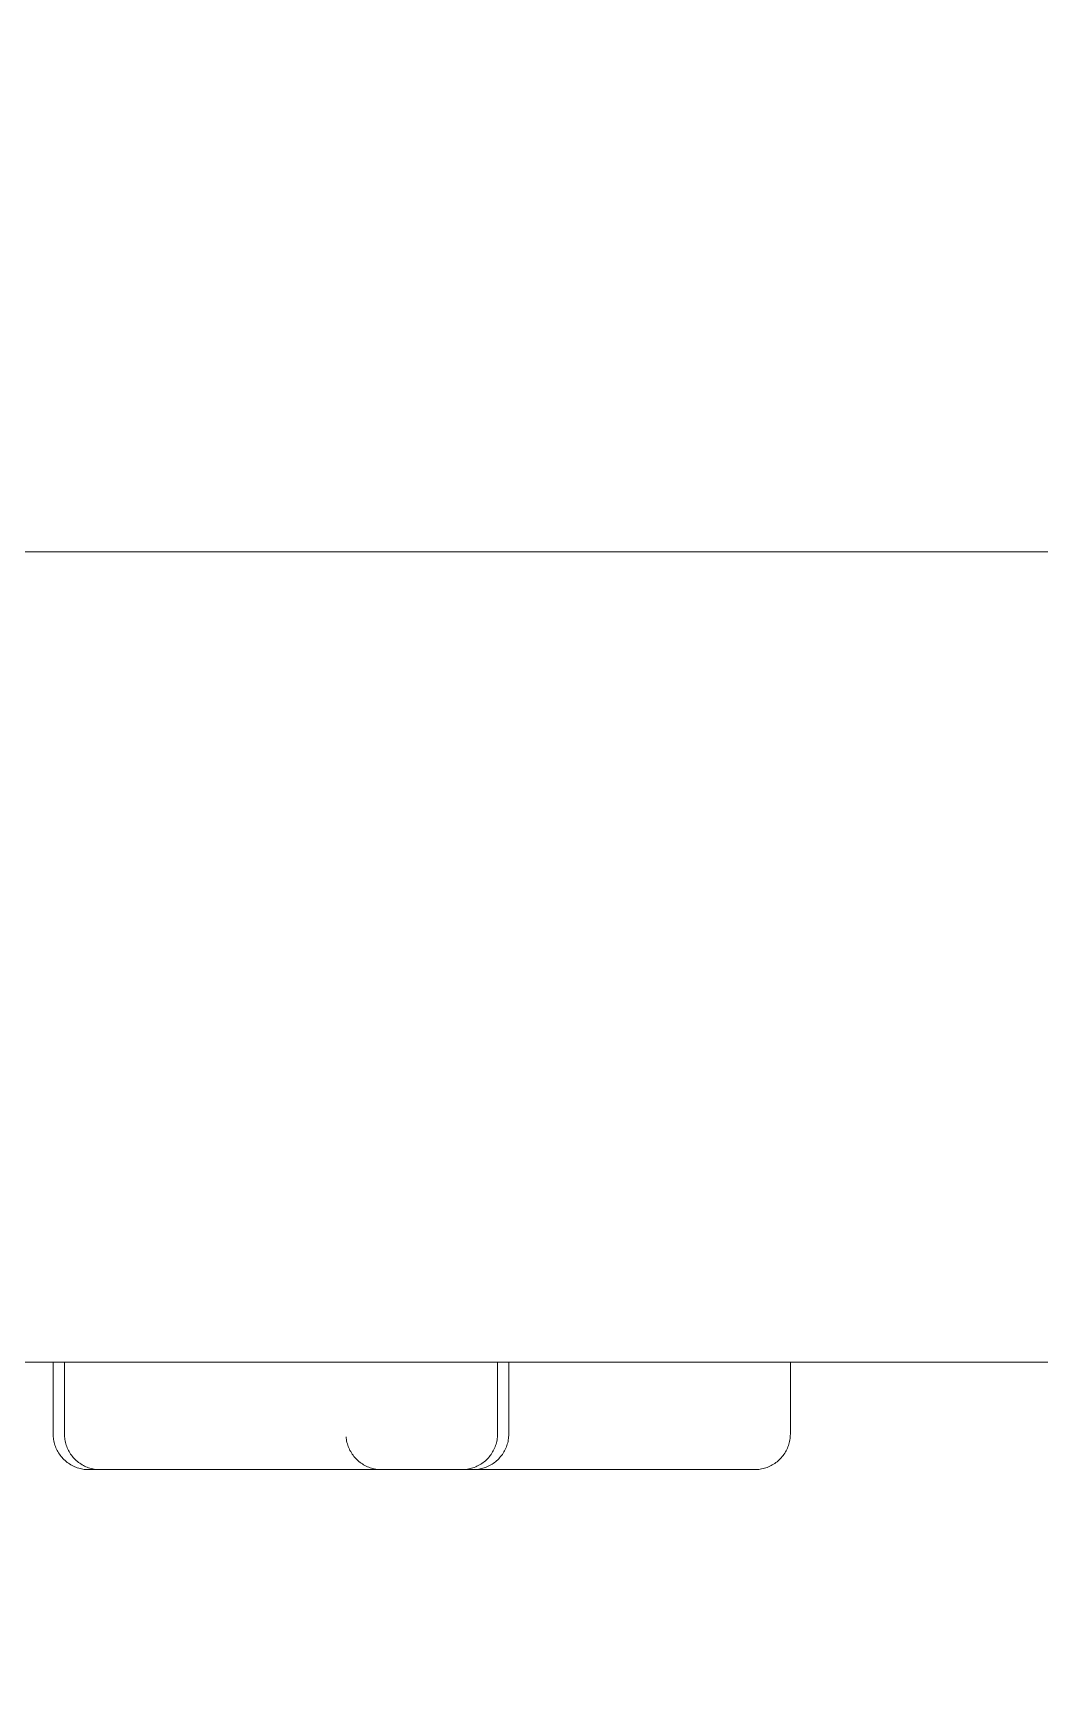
# Model space of a CAD drawing. Header units: metres. Extents: x 13415 to 21618, y 7657 to 10396.
# Drawn here: x 20265.498 to 20268.307, y 8014.333 to 8018.954 of the extents above; entities that cross this region are included whole.
import ezdxf

# ---------------------------------------------------------------- set-up
doc = ezdxf.new("R2010")
doc.units = ezdxf.units.M
doc.header["$LTSCALE"] = 0.2
doc.layers.add('02', color=2, linetype='Continuous')
doc.layers.add('A-GENM', color=2, linetype='Continuous', lineweight=9)

# ---------------------------------------------------------------- blocks, each defined once
blk = doc.blocks.new('chuv')
at = {"layer": 'A-GENM'}
for p, q in [((19963.3141, 7552.5926), (19963.3141, 7552.3926)), ((19963.3141, 7552.5926), (19964.2718, 7552.5926)), ((19964.0996, 7552.5926), (19964.0996, 7552.3926)), ((19964.0996, 7552.5926), (19964.218, 7552.5926)), ((19964.1311, 7552.5926), (19964.1311, 7552.3926)), ((19964.218, 7552.5926), (19965.2212, 7552.5926)), ((19965.3407, 7552.5926), (19965.1694, 7552.5926)), ((19965.1694, 7552.5926), (19965.3407, 7552.5926)), ((19965.2057, 7552.5926), (19965.3407, 7552.5926)), ((19965.3396, 7552.3926), (19965.3396, 7552.5926)), ((19965.3711, 7552.3926), (19965.3711, 7552.5926)), ((19965.3711, 7552.3926), (19965.3711, 7552.5926))]:
    blk.add_line(p, q, dxfattribs=at)
at = {"layer": 'A-GENM', "flags": 128}
for points in [[(19968.3247, 7554.8526), (19967.6738, 7554.8526), (19967.0436, 7554.8526), (19966.4352, 7554.8526), (19965.8494, 7554.8526), (19965.2873, 7554.8526), (19964.7497, 7554.8526), (19964.2376, 7554.8526), (19963.7516, 7554.8526), (19963.2927, 7554.8526), (19962.8614, 7554.8526), (19962.4586, 7554.8526)], [(19962.3549, 7554.8526), (19962.7499, 7554.8526), (19963.1735, 7554.8526), (19963.625, 7554.8526), (19964.1038, 7554.8526), (19964.609, 7554.8526), (19965.1398, 7554.8526), (19965.6953, 7554.8526), (19966.2748, 7554.8526), (19966.8772, 7554.8526), (19967.5016, 7554.8526), (19968.1471, 7554.8526), (19968.8124, 7554.8526)], [(19962.5763, 7552.5926), (19963.004, 7552.5926), (19963.46, 7552.5926), (19963.9434, 7552.5926), (19964.4534, 7552.5926), (19964.9894, 7552.5926), (19965.5504, 7552.5926), (19966.1355, 7552.5926), (19966.7437, 7552.5926), (19967.3742, 7552.5926), (19968.0259, 7552.5926), (19968.6977, 7552.5926)], [(19963.3141, 7552.5926), (19963.1244, 7552.5926), (19962.6889, 7552.5926)], [(19966.2837, 7552.5926), (19965.7059, 7552.5926), (19965.3407, 7552.5926)], [(19963.4141, 7552.2926), (19963.4101, 7552.2926), (19963.4061, 7552.2929), (19963.4021, 7552.2933), (19963.3981, 7552.2938), (19963.3942, 7552.2946), (19963.3903, 7552.2954), (19963.3864, 7552.2965), (19963.3826, 7552.2976), (19963.3788, 7552.299), (19963.3751, 7552.3005), (19963.3715, 7552.3021), (19963.3679, 7552.3039), (19963.3644, 7552.3058), (19963.361, 7552.3078), (19963.3576, 7552.31), (19963.3544, 7552.3124), (19963.3512, 7552.3148), (19963.3481, 7552.3174), (19963.3452, 7552.3201), (19963.3423, 7552.3229), (19963.3396, 7552.3258), (19963.337, 7552.3289), (19963.3345, 7552.332), (19963.3322, 7552.3352), (19963.3299, 7552.3385), (19963.3278, 7552.3419), (19963.3259, 7552.3454), (19963.3241, 7552.349), (19963.3224, 7552.3526), (19963.3209, 7552.3563), (19963.3195, 7552.3601), (19963.3183, 7552.3639), (19963.3172, 7552.3678), (19963.3163, 7552.3716), (19963.3155, 7552.3756), (19963.3149, 7552.3795), (19963.3145, 7552.3835), (19963.3142, 7552.3875), (19963.3141, 7552.3915), (19963.3141, 7552.3926)], [(19964.1996, 7552.2926), (19964.1956, 7552.2926), (19964.1916, 7552.2929), (19964.1877, 7552.2933), (19964.1837, 7552.2938), (19964.1798, 7552.2946), (19964.1759, 7552.2954), (19964.172, 7552.2965), (19964.1682, 7552.2976), (19964.1644, 7552.299), (19964.1607, 7552.3005), (19964.157, 7552.3021), (19964.1535, 7552.3039), (19964.15, 7552.3058), (19964.1465, 7552.3078), (19964.1432, 7552.31), (19964.1399, 7552.3124), (19964.1368, 7552.3148), (19964.1337, 7552.3174), (19964.1307, 7552.3201), (19964.1279, 7552.3229), (19964.1252, 7552.3258), (19964.1226, 7552.3289), (19964.1201, 7552.332), (19964.1177, 7552.3352), (19964.1155, 7552.3385), (19964.1134, 7552.3419), (19964.1114, 7552.3454), (19964.1096, 7552.349), (19964.108, 7552.3526), (19964.1064, 7552.3563), (19964.1051, 7552.3601), (19964.1038, 7552.3639), (19964.1028, 7552.3678), (19964.1019, 7552.3716), (19964.1011, 7552.3756), (19964.1005, 7552.3795), (19964.1001, 7552.3835), (19964.0998, 7552.3875), (19964.0996, 7552.3915), (19964.0996, 7552.3926)], [(19964.1996, 7552.2926), (19964.1956, 7552.2926), (19964.1916, 7552.2929), (19964.1877, 7552.2933), (19964.1837, 7552.2938), (19964.1798, 7552.2946), (19964.1759, 7552.2954), (19964.172, 7552.2965), (19964.1682, 7552.2976), (19964.1644, 7552.299), (19964.1607, 7552.3005), (19964.157, 7552.3021), (19964.1535, 7552.3039), (19964.15, 7552.3058), (19964.1465, 7552.3078), (19964.1432, 7552.31), (19964.1399, 7552.3124), (19964.1368, 7552.3148), (19964.1337, 7552.3174), (19964.1307, 7552.3201), (19964.1279, 7552.3229), (19964.1252, 7552.3258), (19964.1226, 7552.3289), (19964.1201, 7552.332), (19964.1177, 7552.3352), (19964.1155, 7552.3385), (19964.1134, 7552.3419), (19964.1114, 7552.3454), (19964.1096, 7552.349), (19964.108, 7552.3526), (19964.1064, 7552.3563), (19964.1051, 7552.3601), (19964.1038, 7552.3639), (19964.1028, 7552.3678), (19964.1019, 7552.3716), (19964.1011, 7552.3756), (19964.1005, 7552.3795), (19964.1001, 7552.3835)], [(19964.2311, 7552.2926), (19964.2271, 7552.2926), (19964.2231, 7552.2929), (19964.2191, 7552.2933), (19964.2152, 7552.2938), (19964.2112, 7552.2946), (19964.2073, 7552.2954), (19964.2034, 7552.2965), (19964.1996, 7552.2976), (19964.1959, 7552.299), (19964.1921, 7552.3005), (19964.1885, 7552.3021), (19964.1849, 7552.3039), (19964.1814, 7552.3058), (19964.178, 7552.3078), (19964.1746, 7552.31), (19964.1714, 7552.3124), (19964.1682, 7552.3148), (19964.1651, 7552.3174), (19964.1622, 7552.3201), (19964.1593, 7552.3229), (19964.1566, 7552.3258), (19964.154, 7552.3289), (19964.1515, 7552.332), (19964.1492, 7552.3352), (19964.1469, 7552.3385), (19964.1448, 7552.3419), (19964.1429, 7552.3454), (19964.1411, 7552.349), (19964.1394, 7552.3526), (19964.1379, 7552.3563), (19964.1365, 7552.3601), (19964.1353, 7552.3639), (19964.1342, 7552.3678), (19964.1333, 7552.3716), (19964.1325, 7552.3756), (19964.1319, 7552.3795), (19964.1315, 7552.3835), (19964.1312, 7552.3875), (19964.1311, 7552.3915), (19964.1311, 7552.3926)], [(19964.2311, 7552.2926), (19964.2271, 7552.2926), (19964.2231, 7552.2929), (19964.2191, 7552.2933), (19964.2152, 7552.2938), (19964.2112, 7552.2946), (19964.2073, 7552.2954), (19964.2034, 7552.2965), (19964.1996, 7552.2976), (19964.1959, 7552.299), (19964.1921, 7552.3005), (19964.1885, 7552.3021), (19964.1849, 7552.3039), (19964.1814, 7552.3058), (19964.178, 7552.3078), (19964.1746, 7552.31), (19964.1714, 7552.3124), (19964.1682, 7552.3148), (19964.1651, 7552.3174), (19964.1622, 7552.3201), (19964.1593, 7552.3229), (19964.1566, 7552.3258), (19964.154, 7552.3289), (19964.1515, 7552.332), (19964.1492, 7552.3352), (19964.1469, 7552.3385), (19964.1448, 7552.3419), (19964.1429, 7552.3454), (19964.1411, 7552.349), (19964.1394, 7552.3526), (19964.1379, 7552.3563), (19964.1365, 7552.3601), (19964.1353, 7552.3639), (19964.1342, 7552.3678), (19964.1333, 7552.3716), (19964.1325, 7552.3756), (19964.1319, 7552.3795), (19964.1315, 7552.3835)], [(19964.5538, 7552.3846), (19964.5534, 7552.3806), (19964.5528, 7552.3766), (19964.5521, 7552.3727), (19964.5512, 7552.3688), (19964.5502, 7552.3649), (19964.549, 7552.3611), (19964.5477, 7552.3573), (19964.5462, 7552.3536), (19964.5445, 7552.35), (19964.5428, 7552.3464), (19964.5409, 7552.3429), (19964.5388, 7552.3394), (19964.5366, 7552.3361), (19964.5343, 7552.3328), (19964.5318, 7552.3297), (19964.5293, 7552.3266), (19964.5266, 7552.3237), (19964.5237, 7552.3208), (19964.5208, 7552.3181), (19964.5178, 7552.3155), (19964.5147, 7552.313), (19964.5114, 7552.3106), (19964.5081, 7552.3084), (19964.5047, 7552.3063), (19964.5012, 7552.3044), (19964.4976, 7552.3026), (19964.494, 7552.3009), (19964.4903, 7552.2994), (19964.4866, 7552.298), (19964.4827, 7552.2968), (19964.4789, 7552.2957), (19964.475, 7552.2948), (19964.4711, 7552.294), (19964.4671, 7552.2934), (19964.4631, 7552.293), (19964.4592, 7552.2927), (19964.4552, 7552.2926), (19964.4541, 7552.2926)], [(19965.3396, 7552.3926), (19965.3396, 7552.3886), (19965.3393, 7552.3846), (19965.3389, 7552.3806), (19965.3384, 7552.3766), (19965.3376, 7552.3727), (19965.3368, 7552.3688), (19965.3357, 7552.3649), (19965.3346, 7552.3611), (19965.3332, 7552.3573), (19965.3317, 7552.3536), (19965.3301, 7552.35), (19965.3283, 7552.3464), (19965.3264, 7552.3429), (19965.3244, 7552.3394), (19965.3222, 7552.3361), (19965.3198, 7552.3328), (19965.3174, 7552.3297), (19965.3148, 7552.3266), (19965.3121, 7552.3237), (19965.3093, 7552.3208), (19965.3064, 7552.3181), (19965.3034, 7552.3155), (19965.3002, 7552.313), (19965.297, 7552.3106), (19965.2937, 7552.3084), (19965.2903, 7552.3063), (19965.2868, 7552.3044), (19965.2832, 7552.3026), (19965.2796, 7552.3009), (19965.2759, 7552.2994), (19965.2721, 7552.298), (19965.2683, 7552.2968), (19965.2645, 7552.2957), (19965.2606, 7552.2948), (19965.2566, 7552.294), (19965.2527, 7552.2934), (19965.2487, 7552.293), (19965.2447, 7552.2927), (19965.2407, 7552.2926), (19965.2396, 7552.2926)], [(19965.3393, 7552.3846), (19965.3389, 7552.3806), (19965.3384, 7552.3766), (19965.3376, 7552.3727), (19965.3368, 7552.3688), (19965.3357, 7552.3649), (19965.3346, 7552.3611), (19965.3332, 7552.3573), (19965.3317, 7552.3536), (19965.3301, 7552.35), (19965.3283, 7552.3464), (19965.3264, 7552.3429), (19965.3244, 7552.3394), (19965.3222, 7552.3361), (19965.3198, 7552.3328), (19965.3174, 7552.3297), (19965.3148, 7552.3266), (19965.3121, 7552.3237), (19965.3093, 7552.3208), (19965.3064, 7552.3181), (19965.3034, 7552.3155), (19965.3002, 7552.313), (19965.297, 7552.3106), (19965.2937, 7552.3084), (19965.2903, 7552.3063), (19965.2868, 7552.3044), (19965.2832, 7552.3026), (19965.2796, 7552.3009), (19965.2759, 7552.2994), (19965.2721, 7552.298), (19965.2683, 7552.2968), (19965.2645, 7552.2957), (19965.2606, 7552.2948), (19965.2566, 7552.294), (19965.2527, 7552.2934), (19965.2487, 7552.293), (19965.2447, 7552.2927), (19965.2407, 7552.2926), (19965.2396, 7552.2926)], [(19965.3711, 7552.3926), (19965.371, 7552.3886), (19965.3708, 7552.3846), (19965.3704, 7552.3806), (19965.3698, 7552.3766), (19965.3691, 7552.3727), (19965.3682, 7552.3688), (19965.3672, 7552.3649), (19965.366, 7552.3611), (19965.3647, 7552.3573), (19965.3632, 7552.3536), (19965.3616, 7552.35), (19965.3598, 7552.3464), (19965.3579, 7552.3429), (19965.3558, 7552.3394), (19965.3536, 7552.3361), (19965.3513, 7552.3328), (19965.3488, 7552.3297), (19965.3463, 7552.3266), (19965.3436, 7552.3237), (19965.3408, 7552.3208), (19965.3378, 7552.3181), (19965.3348, 7552.3155), (19965.3317, 7552.313), (19965.3284, 7552.3106), (19965.3251, 7552.3084), (19965.3217, 7552.3063), (19965.3182, 7552.3044), (19965.3147, 7552.3026), (19965.311, 7552.3009), (19965.3073, 7552.2994), (19965.3036, 7552.298), (19965.2998, 7552.2968), (19965.2959, 7552.2957), (19965.292, 7552.2948), (19965.2881, 7552.294), (19965.2841, 7552.2934), (19965.2801, 7552.293), (19965.2762, 7552.2927), (19965.2722, 7552.2926), (19965.2711, 7552.2926)], [(19965.3711, 7552.3926), (19965.371, 7552.3886), (19965.3708, 7552.3846), (19965.3704, 7552.3806), (19965.3698, 7552.3766), (19965.3691, 7552.3727), (19965.3682, 7552.3688), (19965.3672, 7552.3649), (19965.366, 7552.3611), (19965.3647, 7552.3573), (19965.3632, 7552.3536), (19965.3616, 7552.35), (19965.3598, 7552.3464), (19965.3579, 7552.3429), (19965.3558, 7552.3394), (19965.3536, 7552.3361), (19965.3513, 7552.3328), (19965.3488, 7552.3297), (19965.3463, 7552.3266), (19965.3436, 7552.3237), (19965.3408, 7552.3208), (19965.3378, 7552.3181), (19965.3348, 7552.3155), (19965.3317, 7552.313), (19965.3284, 7552.3106), (19965.3251, 7552.3084), (19965.3217, 7552.3063), (19965.3182, 7552.3044), (19965.3147, 7552.3026), (19965.311, 7552.3009), (19965.3073, 7552.2994), (19965.3036, 7552.298), (19965.2998, 7552.2968), (19965.2959, 7552.2957), (19965.292, 7552.2948), (19965.2881, 7552.294), (19965.2841, 7552.2934), (19965.2801, 7552.293), (19965.2762, 7552.2927), (19965.2722, 7552.2926), (19965.2711, 7552.2926)], [(19963.4141, 7552.2926), (19963.4145, 7552.2926), (19963.4157, 7552.2926), (19963.4178, 7552.2926), (19963.4207, 7552.2926), (19963.4244, 7552.2926), (19963.429, 7552.2926), (19963.4343, 7552.2926), (19963.4405, 7552.2926), (19963.4474, 7552.2926), (19963.4551, 7552.2926), (19963.4636, 7552.2926), (19963.4728, 7552.2926), (19963.4828, 7552.2926), (19963.4935, 7552.2926), (19963.5049, 7552.2926), (19963.517, 7552.2926), (19963.5297, 7552.2926), (19963.5431, 7552.2926), (19963.5572, 7552.2926), (19963.5718, 7552.2926), (19963.587, 7552.2926), (19963.6028, 7552.2926), (19963.619, 7552.2926), (19963.6358, 7552.2926), (19963.6531, 7552.2926), (19963.6708, 7552.2926), (19963.689, 7552.2926), (19963.7075, 7552.2926), (19963.7264, 7552.2926), (19963.7456, 7552.2926), (19963.7652, 7552.2926), (19963.785, 7552.2926), (19963.805, 7552.2926), (19963.8253, 7552.2926), (19963.8457, 7552.2926), (19963.8663, 7552.2926), (19963.8869, 7552.2926), (19963.9077, 7552.2926), (19963.9285, 7552.2926), (19963.9493, 7552.2926), (19963.97, 7552.2926), (19963.9907, 7552.2926), (19964.0114, 7552.2926), (19964.0319, 7552.2926), (19964.0522, 7552.2926), (19964.0724, 7552.2926), (19964.0923, 7552.2926), (19964.112, 7552.2926), (19964.1314, 7552.2926), (19964.1505, 7552.2926), (19964.1692, 7552.2926), (19964.1876, 7552.2926), (19964.2055, 7552.2926), (19964.223, 7552.2926), (19964.2401, 7552.2926), (19964.2567, 7552.2926), (19964.2727, 7552.2926), (19964.2882, 7552.2926), (19964.3032, 7552.2926), (19964.3175, 7552.2926), (19964.3313, 7552.2926), (19964.3444, 7552.2926), (19964.3568, 7552.2926), (19964.3686, 7552.2926), (19964.3797, 7552.2926), (19964.39, 7552.2926), (19964.3997, 7552.2926), (19964.4085, 7552.2926), (19964.4167, 7552.2926), (19964.424, 7552.2926), (19964.4306, 7552.2926), (19964.4364, 7552.2926), (19964.4414, 7552.2926), (19964.4455, 7552.2926), (19964.4489, 7552.2926), (19964.4514, 7552.2926), (19964.4531, 7552.2926), (19964.454, 7552.2926)], [(19964.4541, 7552.2926), (19964.4537, 7552.2926), (19964.4524, 7552.2926), (19964.4503, 7552.2926), (19964.4474, 7552.2926), (19964.4437, 7552.2926), (19964.4392, 7552.2926), (19964.4338, 7552.2926), (19964.4277, 7552.2926), (19964.4207, 7552.2926), (19964.413, 7552.2926), (19964.4045, 7552.2926), (19964.3953, 7552.2926), (19964.3853, 7552.2926), (19964.3746, 7552.2926), (19964.3632, 7552.2926), (19964.3512, 7552.2926), (19964.3384, 7552.2926), (19964.325, 7552.2926), (19964.311, 7552.2926), (19964.2964, 7552.2926), (19964.2812, 7552.2926), (19964.2654, 7552.2926), (19964.2491, 7552.2926), (19964.2323, 7552.2926), (19964.215, 7552.2926), (19964.1973, 7552.2926), (19964.1792, 7552.2926), (19964.1606, 7552.2926), (19964.1417, 7552.2926), (19964.1225, 7552.2926), (19964.103, 7552.2926), (19964.0832, 7552.2926), (19964.0631, 7552.2926), (19964.0429, 7552.2926), (19964.0225, 7552.2926), (19964.0019, 7552.2926), (19963.9812, 7552.2926), (19963.9605, 7552.2926), (19963.9397, 7552.2926), (19963.9189, 7552.2926), (19963.8981, 7552.2926), (19963.8774, 7552.2926), (19963.8568, 7552.2926), (19963.8363, 7552.2926), (19963.8159, 7552.2926), (19963.7958, 7552.2926), (19963.7758, 7552.2926), (19963.7562, 7552.2926), (19963.7368, 7552.2926), (19963.7177, 7552.2926), (19963.6989, 7552.2926), (19963.6806, 7552.2926), (19963.6626, 7552.2926), (19963.6451, 7552.2926), (19963.6281, 7552.2926), (19963.6115, 7552.2926), (19963.5954, 7552.2926), (19963.5799, 7552.2926), (19963.565, 7552.2926), (19963.5506, 7552.2926), (19963.5369, 7552.2926), (19963.5238, 7552.2926), (19963.5113, 7552.2926), (19963.4996, 7552.2926), (19963.4885, 7552.2926), (19963.4781, 7552.2926), (19963.4685, 7552.2926), (19963.4596, 7552.2926), (19963.4515, 7552.2926), (19963.4441, 7552.2926), (19963.4375, 7552.2926), (19963.4318, 7552.2926), (19963.4268, 7552.2926), (19963.4226, 7552.2926), (19963.4193, 7552.2926), (19963.4168, 7552.2926), (19963.4151, 7552.2926), (19963.4142, 7552.2926)], [(19964.1996, 7552.2926), (19964.2001, 7552.2926), (19964.2013, 7552.2926), (19964.2034, 7552.2926), (19964.2063, 7552.2926), (19964.21, 7552.2926), (19964.2145, 7552.2926), (19964.2199, 7552.2926), (19964.226, 7552.2926), (19964.233, 7552.2926), (19964.2407, 7552.2926), (19964.2492, 7552.2926), (19964.2584, 7552.2926), (19964.2684, 7552.2926), (19964.2791, 7552.2926), (19964.2905, 7552.2926), (19964.299, 7552.2926)], [(19964.1996, 7552.2926), (19964.2001, 7552.2926), (19964.2013, 7552.2926), (19964.2034, 7552.2926), (19964.2063, 7552.2926), (19964.21, 7552.2926), (19964.2145, 7552.2926), (19964.2199, 7552.2926), (19964.226, 7552.2926), (19964.233, 7552.2926), (19964.2407, 7552.2926), (19964.2492, 7552.2926), (19964.2584, 7552.2926), (19964.2684, 7552.2926), (19964.2791, 7552.2926), (19964.2905, 7552.2926), (19964.3026, 7552.2926), (19964.3153, 7552.2926), (19964.3287, 7552.2926), (19964.3427, 7552.2926), (19964.3574, 7552.2926), (19964.3726, 7552.2926), (19964.3883, 7552.2926), (19964.4046, 7552.2926), (19964.4214, 7552.2926), (19964.4387, 7552.2926), (19964.4564, 7552.2926), (19964.4745, 7552.2926), (19964.4931, 7552.2926), (19964.512, 7552.2926), (19964.5312, 7552.2926), (19964.5507, 7552.2926), (19964.5705, 7552.2926), (19964.5906, 7552.2926), (19964.6108, 7552.2926), (19964.6313, 7552.2926), (19964.6518, 7552.2926), (19964.6725, 7552.2926), (19964.6932, 7552.2926), (19964.714, 7552.2926), (19964.7348, 7552.2926), (19964.7556, 7552.2926), (19964.7763, 7552.2926), (19964.7969, 7552.2926), (19964.8174, 7552.2926), (19964.8378, 7552.2926), (19964.8579, 7552.2926), (19964.8779, 7552.2926), (19964.8976, 7552.2926), (19964.917, 7552.2926), (19964.936, 7552.2926), (19964.9548, 7552.2926), (19964.9731, 7552.2926), (19964.9911, 7552.2926), (19965.0086, 7552.2926), (19965.0257, 7552.2926), (19965.0422, 7552.2926), (19965.0583, 7552.2926), (19965.0738, 7552.2926), (19965.0887, 7552.2926), (19965.1031, 7552.2926), (19965.1168, 7552.2926), (19965.1299, 7552.2926), (19965.1403, 7552.2926)], [(19964.299, 7552.2926), (19964.2871, 7552.2926), (19964.2759, 7552.2926), (19964.2654, 7552.2926), (19964.2556, 7552.2926), (19964.2466, 7552.2926), (19964.2384, 7552.2926), (19964.2309, 7552.2926), (19964.2242, 7552.2926), (19964.2182, 7552.2926), (19964.2131, 7552.2926), (19964.2088, 7552.2926), (19964.2053, 7552.2926), (19964.2027, 7552.2926), (19964.2009, 7552.2926), (19964.1998, 7552.2926)], [(19965.1403, 7552.2926), (19965.1278, 7552.2926), (19965.1146, 7552.2926), (19965.1007, 7552.2926), (19965.0863, 7552.2926), (19965.0712, 7552.2926), (19965.0556, 7552.2926), (19965.0395, 7552.2926), (19965.0228, 7552.2926), (19965.0057, 7552.2926), (19964.9881, 7552.2926), (19964.9701, 7552.2926), (19964.9516, 7552.2926), (19964.9329, 7552.2926), (19964.9137, 7552.2926), (19964.8943, 7552.2926), (19964.8745, 7552.2926), (19964.8546, 7552.2926), (19964.8344, 7552.2926), (19964.814, 7552.2926), (19964.7935, 7552.2926), (19964.7728, 7552.2926), (19964.7521, 7552.2926), (19964.7313, 7552.2926), (19964.7105, 7552.2926), (19964.6897, 7552.2926), (19964.669, 7552.2926), (19964.6484, 7552.2926), (19964.6278, 7552.2926), (19964.6074, 7552.2926), (19964.5872, 7552.2926), (19964.5672, 7552.2926), (19964.5474, 7552.2926), (19964.528, 7552.2926), (19964.5088, 7552.2926), (19964.4899, 7552.2926), (19964.4715, 7552.2926), (19964.4534, 7552.2926), (19964.4357, 7552.2926), (19964.4186, 7552.2926), (19964.4018, 7552.2926), (19964.3856, 7552.2926), (19964.37, 7552.2926), (19964.3549, 7552.2926), (19964.3403, 7552.2926), (19964.3264, 7552.2926), (19964.3131, 7552.2926), (19964.3005, 7552.2926), (19964.2885, 7552.2926), (19964.2772, 7552.2926), (19964.2666, 7552.2926), (19964.2568, 7552.2926), (19964.2477, 7552.2926), (19964.2393, 7552.2926), (19964.2318, 7552.2926), (19964.2249, 7552.2926), (19964.2189, 7552.2926), (19964.2137, 7552.2926), (19964.2093, 7552.2926), (19964.2057, 7552.2926), (19964.203, 7552.2926), (19964.201, 7552.2926), (19964.1999, 7552.2926)], [(19964.2311, 7552.2926), (19964.2315, 7552.2926), (19964.2327, 7552.2926), (19964.2348, 7552.2926), (19964.2377, 7552.2926), (19964.2414, 7552.2926), (19964.246, 7552.2926), (19964.2513, 7552.2926), (19964.2565, 7552.2926)], [(19964.2311, 7552.2926), (19964.2315, 7552.2926), (19964.2327, 7552.2926), (19964.2348, 7552.2926), (19964.2377, 7552.2926), (19964.2414, 7552.2926), (19964.246, 7552.2926), (19964.2513, 7552.2926), (19964.2575, 7552.2926), (19964.2644, 7552.2926), (19964.2721, 7552.2926), (19964.2806, 7552.2926), (19964.2898, 7552.2926), (19964.2998, 7552.2926), (19964.3105, 7552.2926), (19964.3219, 7552.2926), (19964.334, 7552.2926), (19964.3467, 7552.2926), (19964.3601, 7552.2926), (19964.3742, 7552.2926), (19964.3888, 7552.2926), (19964.404, 7552.2926), (19964.4198, 7552.2926), (19964.4361, 7552.2926), (19964.4529, 7552.2926), (19964.4701, 7552.2926), (19964.4878, 7552.2926), (19964.506, 7552.2926), (19964.5245, 7552.2926), (19964.5434, 7552.2926), (19964.5627, 7552.2926), (19964.5822, 7552.2926), (19964.602, 7552.2926), (19964.622, 7552.2926), (19964.6423, 7552.2926), (19964.6627, 7552.2926), (19964.6833, 7552.2926), (19964.7039, 7552.2926), (19964.7247, 7552.2926), (19964.7455, 7552.2926), (19964.7663, 7552.2926), (19964.787, 7552.2926), (19964.8078, 7552.2926), (19964.8284, 7552.2926), (19964.8489, 7552.2926), (19964.8692, 7552.2926), (19964.8894, 7552.2926), (19964.9093, 7552.2926), (19964.929, 7552.2926), (19964.9484, 7552.2926), (19964.9675, 7552.2926), (19964.9862, 7552.2926), (19965.0046, 7552.2926), (19965.0225, 7552.2926), (19965.04, 7552.2926), (19965.0571, 7552.2926), (19965.0737, 7552.2926), (19965.0897, 7552.2926), (19965.1052, 7552.2926), (19965.1202, 7552.2926), (19965.1345, 7552.2926), (19965.1483, 7552.2926), (19965.1614, 7552.2926), (19965.1738, 7552.2926), (19965.1856, 7552.2926), (19965.1967, 7552.2926), (19965.207, 7552.2926), (19965.2167, 7552.2926), (19965.2256, 7552.2926), (19965.2337, 7552.2926), (19965.241, 7552.2926), (19965.2456, 7552.2926)], [(19965.2456, 7552.2926), (19965.2388, 7552.2926), (19965.2312, 7552.2926), (19965.2228, 7552.2926), (19965.2137, 7552.2926), (19965.2038, 7552.2926), (19965.1933, 7552.2926), (19965.182, 7552.2926), (19965.17, 7552.2926), (19965.1573, 7552.2926), (19965.144, 7552.2926), (19965.1301, 7552.2926), (19965.1155, 7552.2926), (19965.1004, 7552.2926), (19965.0847, 7552.2926), (19965.0685, 7552.2926), (19965.0518, 7552.2926), (19965.0346, 7552.2926), (19965.0169, 7552.2926), (19964.9988, 7552.2926), (19964.9804, 7552.2926), (19964.9615, 7552.2926), (19964.9423, 7552.2926), (19964.9228, 7552.2926), (19964.9031, 7552.2926), (19964.8831, 7552.2926), (19964.8629, 7552.2926), (19964.8425, 7552.2926), (19964.8219, 7552.2926), (19964.8013, 7552.2926), (19964.7805, 7552.2926), (19964.7597, 7552.2926), (19964.7389, 7552.2926), (19964.7182, 7552.2926), (19964.6974, 7552.2926), (19964.6768, 7552.2926), (19964.6563, 7552.2926), (19964.6359, 7552.2926), (19964.6157, 7552.2926), (19964.5957, 7552.2926), (19964.576, 7552.2926), (19964.5566, 7552.2926), (19964.5375, 7552.2926), (19964.5187, 7552.2926), (19964.5002, 7552.2926), (19964.4822, 7552.2926), (19964.4646, 7552.2926), (19964.4475, 7552.2926), (19964.4309, 7552.2926), (19964.4148, 7552.2926), (19964.3992, 7552.2926), (19964.3841, 7552.2926), (19964.3697, 7552.2926), (19964.3559, 7552.2926), (19964.3427, 7552.2926), (19964.3301, 7552.2926), (19964.3183, 7552.2926), (19964.3071, 7552.2926), (19964.2966, 7552.2926), (19964.2869, 7552.2926), (19964.2779, 7552.2926), (19964.2696, 7552.2926), (19964.2622, 7552.2926), (19964.2555, 7552.2926), (19964.2496, 7552.2926), (19964.2445, 7552.2926), (19964.2402, 7552.2926), (19964.2367, 7552.2926), (19964.2341, 7552.2926), (19964.2323, 7552.2926), (19964.2313, 7552.2926)], [(19964.2565, 7552.2926), (19964.2505, 7552.2926), (19964.2453, 7552.2926), (19964.2409, 7552.2926), (19964.2372, 7552.2926), (19964.2345, 7552.2926), (19964.2325, 7552.2926), (19964.2314, 7552.2926)], [(19964.2565, 7552.2926), (19964.2634, 7552.2926), (19964.271, 7552.2926), (19964.2793, 7552.2926), (19964.2885, 7552.2926), (19964.2983, 7552.2926), (19964.3089, 7552.2926), (19964.3202, 7552.2926), (19964.3322, 7552.2926), (19964.3448, 7552.2926), (19964.3581, 7552.2926), (19964.3721, 7552.2926), (19964.3866, 7552.2926), (19964.4017, 7552.2926), (19964.4174, 7552.2926), (19964.4336, 7552.2926), (19964.4504, 7552.2926), (19964.4676, 7552.2926), (19964.4852, 7552.2926), (19964.5033, 7552.2926), (19964.5218, 7552.2926), (19964.5406, 7552.2926), (19964.5598, 7552.2926), (19964.5793, 7552.2926), (19964.5991, 7552.2926), (19964.6191, 7552.2926), (19964.6393, 7552.2926), (19964.6597, 7552.2926), (19964.6803, 7552.2926), (19964.7009, 7552.2926), (19964.7216, 7552.2926), (19964.7424, 7552.2926), (19964.7632, 7552.2926), (19964.784, 7552.2926), (19964.8047, 7552.2926), (19964.8254, 7552.2926), (19964.8459, 7552.2926), (19964.8663, 7552.2926), (19964.8865, 7552.2926), (19964.9064, 7552.2926), (19964.9261, 7552.2926), (19964.9456, 7552.2926), (19964.9647, 7552.2926), (19964.9835, 7552.2926), (19965.0019, 7552.2926), (19965.0199, 7552.2926), (19965.0375, 7552.2926), (19965.0546, 7552.2926), (19965.0713, 7552.2926), (19965.0874, 7552.2926), (19965.103, 7552.2926), (19965.118, 7552.2926), (19965.1325, 7552.2926), (19965.1463, 7552.2926), (19965.1595, 7552.2926), (19965.172, 7552.2926), (19965.1839, 7552.2926), (19965.1951, 7552.2926), (19965.2056, 7552.2926), (19965.2153, 7552.2926), (19965.2243, 7552.2926), (19965.2325, 7552.2926), (19965.24, 7552.2926), (19965.2467, 7552.2926), (19965.2526, 7552.2926), (19965.2577, 7552.2926), (19965.262, 7552.2926), (19965.2654, 7552.2926), (19965.2681, 7552.2926), (19965.2699, 7552.2926), (19965.2709, 7552.2926)], [(19965.2711, 7552.2926), (19965.2707, 7552.2926), (19965.2694, 7552.2926), (19965.2673, 7552.2926), (19965.2644, 7552.2926), (19965.2607, 7552.2926), (19965.2562, 7552.2926), (19965.2508, 7552.2926), (19965.2447, 7552.2926), (19965.2377, 7552.2926), (19965.23, 7552.2926), (19965.2216, 7552.2926), (19965.2123, 7552.2926), (19965.2023, 7552.2926), (19965.1917, 7552.2926), (19965.1803, 7552.2926), (19965.1682, 7552.2926), (19965.1554, 7552.2926), (19965.142, 7552.2926), (19965.128, 7552.2926), (19965.1134, 7552.2926), (19965.0982, 7552.2926), (19965.0824, 7552.2926), (19965.0661, 7552.2926), (19965.0493, 7552.2926), (19965.032, 7552.2926), (19965.0143, 7552.2926), (19964.9962, 7552.2926), (19964.9776, 7552.2926), (19964.9587, 7552.2926), (19964.9395, 7552.2926), (19964.92, 7552.2926), (19964.9002, 7552.2926), (19964.8801, 7552.2926), (19964.8599, 7552.2926), (19964.8395, 7552.2926), (19964.8189, 7552.2926), (19964.7982, 7552.2926), (19964.7775, 7552.2926), (19964.7567, 7552.2926), (19964.7359, 7552.2926), (19964.7151, 7552.2926), (19964.6944, 7552.2926), (19964.6738, 7552.2926), (19964.6533, 7552.2926), (19964.6329, 7552.2926), (19964.6128, 7552.2926), (19964.5928, 7552.2926), (19964.5732, 7552.2926), (19964.5538, 7552.2926), (19964.5347, 7552.2926), (19964.516, 7552.2926), (19964.4976, 7552.2926), (19964.4796, 7552.2926), (19964.4621, 7552.2926), (19964.4451, 7552.2926), (19964.4285, 7552.2926), (19964.4124, 7552.2926), (19964.3969, 7552.2926), (19964.382, 7552.2926), (19964.3676, 7552.2926), (19964.3539, 7552.2926), (19964.3408, 7552.2926), (19964.3283, 7552.2926), (19964.3166, 7552.2926), (19964.3055, 7552.2926), (19964.2951, 7552.2926), (19964.2855, 7552.2926), (19964.2766, 7552.2926), (19964.2685, 7552.2926), (19964.2611, 7552.2926), (19964.2565, 7552.2926)], [(19964.299, 7552.2926), (19964.3115, 7552.2926), (19964.3247, 7552.2926), (19964.3386, 7552.2926), (19964.353, 7552.2926), (19964.3681, 7552.2926), (19964.3837, 7552.2926), (19964.3998, 7552.2926), (19964.4165, 7552.2926), (19964.4336, 7552.2926), (19964.4512, 7552.2926), (19964.4692, 7552.2926), (19964.4876, 7552.2926), (19964.5064, 7552.2926), (19964.5256, 7552.2926), (19964.545, 7552.2926), (19964.5647, 7552.2926), (19964.5847, 7552.2926), (19964.6049, 7552.2926), (19964.6253, 7552.2926), (19964.6458, 7552.2926), (19964.6664, 7552.2926), (19964.6872, 7552.2926), (19964.708, 7552.2926), (19964.7288, 7552.2926), (19964.7495, 7552.2926), (19964.7703, 7552.2926), (19964.7909, 7552.2926), (19964.8115, 7552.2926), (19964.8319, 7552.2926), (19964.8521, 7552.2926), (19964.8721, 7552.2926), (19964.8918, 7552.2926), (19964.9113, 7552.2926), (19964.9305, 7552.2926), (19964.9493, 7552.2926), (19964.9678, 7552.2926), (19964.9859, 7552.2926), (19965.0035, 7552.2926), (19965.0207, 7552.2926), (19965.0374, 7552.2926), (19965.0536, 7552.2926), (19965.0693, 7552.2926), (19965.0844, 7552.2926), (19965.099, 7552.2926), (19965.1129, 7552.2926), (19965.1262, 7552.2926), (19965.1388, 7552.2926), (19965.1508, 7552.2926), (19965.1621, 7552.2926), (19965.1726, 7552.2926), (19965.1825, 7552.2926), (19965.1916, 7552.2926), (19965.1999, 7552.2926), (19965.2075, 7552.2926), (19965.2143, 7552.2926), (19965.2203, 7552.2926), (19965.2256, 7552.2926), (19965.23, 7552.2926), (19965.2335, 7552.2926), (19965.2363, 7552.2926), (19965.2382, 7552.2926), (19965.2394, 7552.2926)], [(19965.2396, 7552.2926), (19965.2392, 7552.2926), (19965.238, 7552.2926), (19965.2359, 7552.2926), (19965.233, 7552.2926), (19965.2293, 7552.2926), (19965.2247, 7552.2926), (19965.2194, 7552.2926), (19965.2132, 7552.2926), (19965.2063, 7552.2926), (19965.1986, 7552.2926), (19965.1901, 7552.2926), (19965.1809, 7552.2926), (19965.1709, 7552.2926), (19965.1602, 7552.2926), (19965.1488, 7552.2926), (19965.1367, 7552.2926), (19965.124, 7552.2926), (19965.1106, 7552.2926), (19965.0966, 7552.2926), (19965.0819, 7552.2926), (19965.0667, 7552.2926), (19965.051, 7552.2926), (19965.0347, 7552.2926), (19965.0179, 7552.2926), (19965.0006, 7552.2926), (19964.9829, 7552.2926), (19964.9647, 7552.2926), (19964.9462, 7552.2926), (19964.9273, 7552.2926), (19964.9081, 7552.2926), (19964.8885, 7552.2926), (19964.8687, 7552.2926), (19964.8487, 7552.2926), (19964.8284, 7552.2926), (19964.808, 7552.2926), (19964.7875, 7552.2926), (19964.7668, 7552.2926), (19964.746, 7552.2926), (19964.7253, 7552.2926), (19964.7045, 7552.2926), (19964.6837, 7552.2926), (19964.663, 7552.2926), (19964.6423, 7552.2926), (19964.6218, 7552.2926), (19964.6015, 7552.2926), (19964.5813, 7552.2926), (19964.5614, 7552.2926), (19964.5417, 7552.2926), (19964.5223, 7552.2926), (19964.5032, 7552.2926), (19964.4845, 7552.2926), (19964.4661, 7552.2926), (19964.4482, 7552.2926), (19964.4307, 7552.2926), (19964.4136, 7552.2926), (19964.3971, 7552.2926), (19964.381, 7552.2926), (19964.3655, 7552.2926), (19964.3505, 7552.2926), (19964.3362, 7552.2926), (19964.3225, 7552.2926), (19964.3094, 7552.2926), (19964.299, 7552.2926)], [(19965.2396, 7552.2926), (19965.2392, 7552.2926), (19965.238, 7552.2926), (19965.2359, 7552.2926), (19965.233, 7552.2926), (19965.2293, 7552.2926), (19965.2247, 7552.2926), (19965.2194, 7552.2926), (19965.2132, 7552.2926), (19965.2063, 7552.2926), (19965.1986, 7552.2926), (19965.1901, 7552.2926), (19965.1809, 7552.2926), (19965.1709, 7552.2926), (19965.1602, 7552.2926), (19965.1488, 7552.2926), (19965.1403, 7552.2926)], [(19965.1403, 7552.2926), (19965.1522, 7552.2926), (19965.1634, 7552.2926), (19965.1739, 7552.2926), (19965.1837, 7552.2926), (19965.1927, 7552.2926), (19965.2009, 7552.2926), (19965.2084, 7552.2926), (19965.2151, 7552.2926), (19965.221, 7552.2926), (19965.2261, 7552.2926), (19965.2304, 7552.2926), (19965.2339, 7552.2926), (19965.2366, 7552.2926), (19965.2384, 7552.2926), (19965.2394, 7552.2926)], [(19965.2711, 7552.2926), (19965.2707, 7552.2926), (19965.2694, 7552.2926), (19965.2673, 7552.2926), (19965.2644, 7552.2926), (19965.2607, 7552.2926), (19965.2562, 7552.2926), (19965.2508, 7552.2926), (19965.2456, 7552.2926)], [(19965.2456, 7552.2926), (19965.2517, 7552.2926), (19965.2569, 7552.2926), (19965.2613, 7552.2926), (19965.2649, 7552.2926), (19965.2677, 7552.2926), (19965.2697, 7552.2926), (19965.2708, 7552.2926)]]:
    blk.add_lwpolyline(points, dxfattribs=at)

msp = doc.modelspace()

# ---------------------------------------------------------------- hatches: boundary and pattern name
at = {"layer": '02'}
h = msp.add_hatch(dxfattribs=at)
h.set_pattern_fill('ANSI35', color=1, scale=3.5)
h.set_pattern_definition([(45, (-4883.862, 1667.13), (-15.715448, 15.715448), []), (45, (-4868.147, 1667.13), (-15.715448, 15.715448), [27.78125, -5.55625, 0, -5.55625])])
h.paths.add_polyline_path([(20134.3479, 8060.2069), (20080.3479, 8060.2069), (20080.3479, 8006.2069), (20134.3479, 8006.2069)])
h.paths.add_polyline_path([(20289.3479, 8060.2069), (20235.3479, 8060.2069), (20235.3479, 8006.2069), (20289.3479, 8006.2069)])

# ---------------------------------------------------------------- block references
at = {"layer": '02', "linetype": 'ByBlock', "xscale": -1}
msp.add_blockref('chuv', (40230.9249, 462.6544), dxfattribs=at)

doc.saveas('drawing.dxf')
